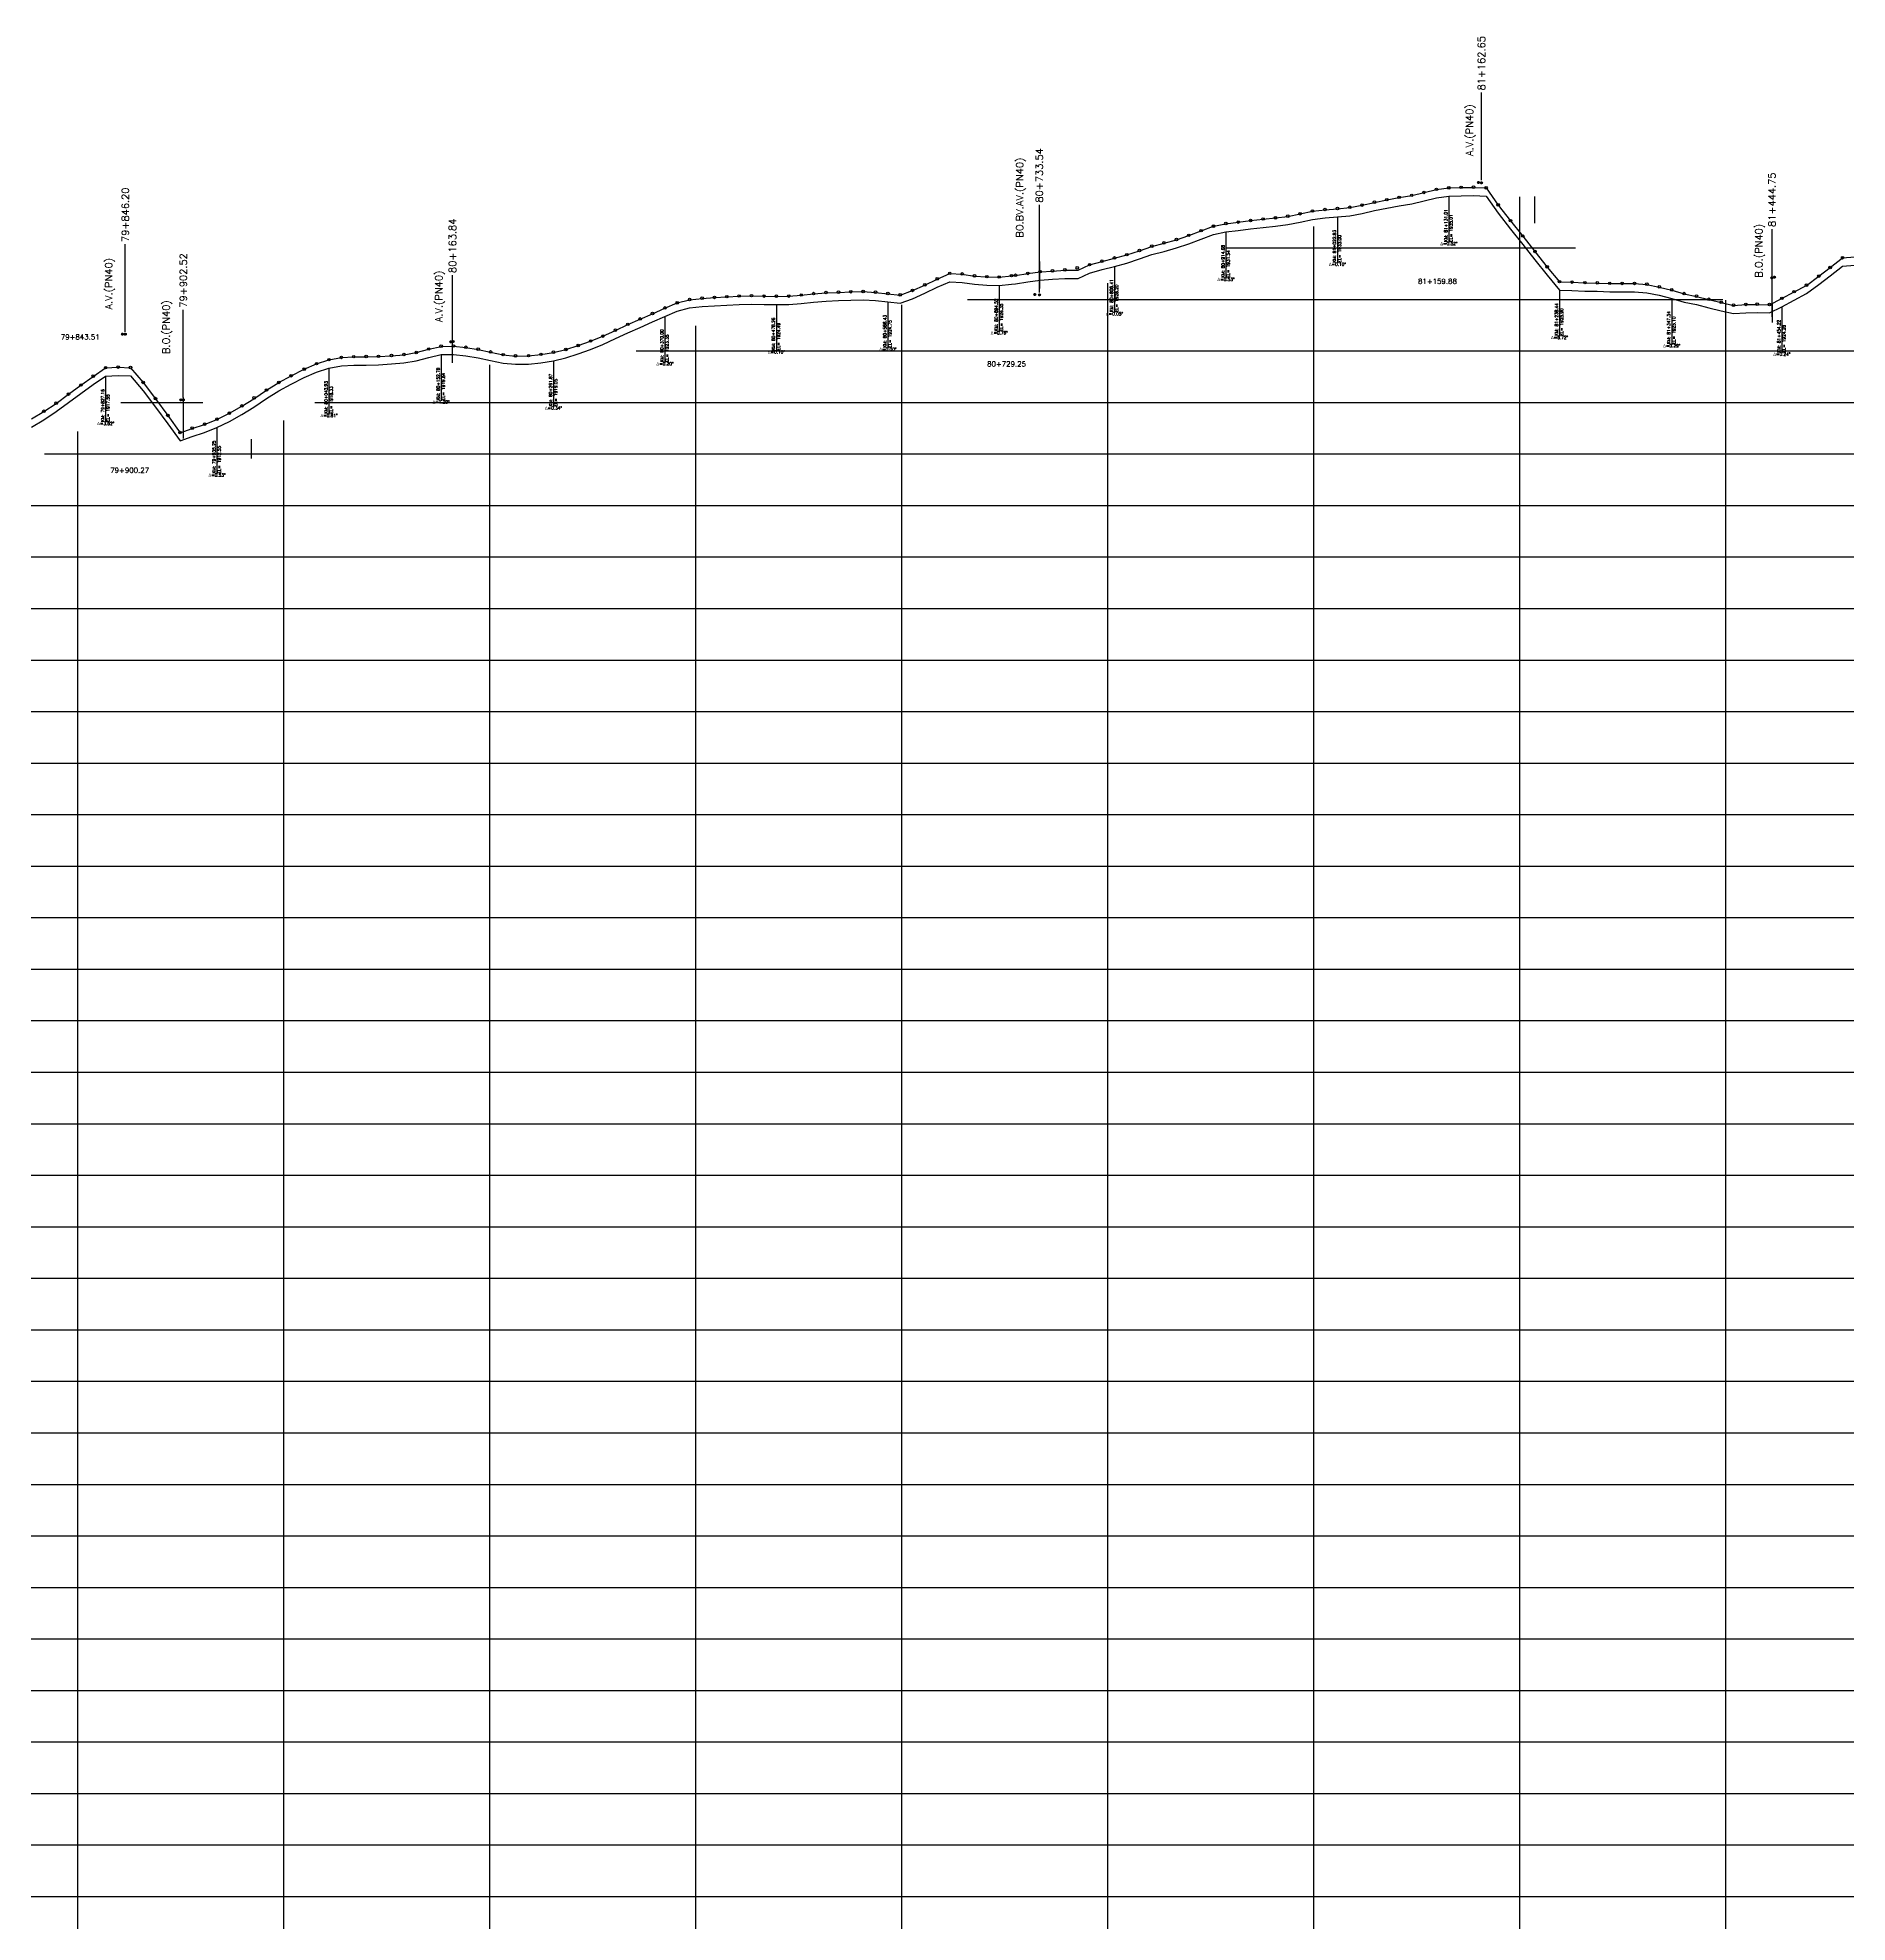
# Model space of a CAD drawing. Header units: metres. Extents: x 575895 to 634487, y 3214622 to 3222739.
# Drawn here: x 581364 to 583121, y 3216411 to 3218240 of the extents above; entities that cross this region are included whole.
import ezdxf

# ---------------------------------------------------------------- set-up
doc = ezdxf.new("R2010")
doc.units = ezdxf.units.M
for name, color, linetype in [('1405-05-17--km 74+000-133+000', 150, 'Continuous'), ('C-ROAD-PROF-GRID-MAJR', 8, 'Continuous'), ('C-ROAD-PROF-LABL', 92, 'Continuous'), ('C-ROAD-PROF-STAN-GEOM', 11, 'Continuous'), ('TXT', 2, 'Continuous'), ('V-CTRL-BMRK', 150, 'Continuous'), ('V-NODE', 1, 'Continuous')]:
    doc.layers.add(name, color=color, linetype=linetype)
doc.styles.add('RD', font='ROMAND.SHX', dxfattribs={"height": 3.5})
doc.styles.get("Standard").update_dxf_attribs({"font": 'romanc.shx', "height": 2})

msp = doc.modelspace()

# ---------------------------------------------------------------- linework, layer by layer
at = {"layer": '1405-05-17--km 74+000-133+000', "color": 150, "linetype": 'Continuous', "lineweight": -3, "ltscale": 2, "flags": 128}
for points in [[(581358, 3217869.6), (581370, 3217876.9), (581382, 3217884.8), (581394, 3217893.6), (581406, 3217902.4), (581418, 3217911), (581430, 3217919.2), (581442.1, 3217919.8), (581454.1, 3217919.4), (581466.5, 3217904.9), (581478.4, 3217889.2), (581490.4, 3217872.9), (581502.2, 3217856.3), (581514.1, 3217860.5), (581526.1, 3217864.4), (581538.1, 3217869.2), (581550.1, 3217875.1), (581562.1, 3217882.1), (581573.9, 3217889.2), (581586.1, 3217897.5), (581598.1, 3217904.9), (581610.1, 3217911.4), (581622.8, 3217917.8), (581634.8, 3217923.1), (581646.8, 3217927), (581658.8, 3217929.2), (581670.8, 3217929.9), (581682.8, 3217930), (581694.9, 3217930.2), (581707.5, 3217931), (581719.6, 3217932), (581731.6, 3217934), (581743.6, 3217937.3), (581755.6, 3217940.1), (581767.7, 3217940.2), (581779.7, 3217939), (581791.7, 3217937.1), (581803.7, 3217934.5), (581815.8, 3217931.8), (581827.8, 3217930.7), (581840.6, 3217930.9), (581852.6, 3217932.2), (581864.7, 3217934.2), (581876.8, 3217936.9), (581888.8, 3217940.8), (581900.8, 3217945.1), (581912.8, 3217949.9), (581924.8, 3217955.6), (581936.8, 3217961.3), (581948.8, 3217966.5), (581960.9, 3217971.8), (581972.9, 3217977.2), (581984.9, 3217982.2), (581996.9, 3217985.4), (582009, 3217986.7), (582021, 3217987.4), (582033, 3217988.1), (582045, 3217988.8), (582057, 3217989.1), (582069.1, 3217988.7), (582081.1, 3217988.6), (582093.1, 3217988.7), (582105.3, 3217989.7), (582117.3, 3217991.1), (582129.3, 3217992.1), (582141.3, 3217992.5), (582153.3, 3217992.9), (582165.3, 3217993.2), (582177.3, 3217992.5), (582189.3, 3217991.2), (582201.3, 3217989.9), (582213.3, 3217994.2), (582225.3, 3217999.6), (582237.3, 3218005.4), (582249.4, 3218010.8), (582261.4, 3218010.2), (582273.4, 3218008.3), (582285.4, 3218007.5), (582297.4, 3218007.2), (582309.4, 3218008.5), (582313.2, 3218008.9), (582325.1, 3218010.7), (582337.1, 3218012.4), (582349.2, 3218013.2), (582361.2, 3218014.1), (582373.9, 3218014.1), (582385.2, 3218019.2), (582397.2, 3218022.6), (582409.3, 3218025.7), (582421.3, 3218028.9), (582433.5, 3218032.9), (582445.5, 3218037.1), (582457.4, 3218040.3), (582469.4, 3218043.6), (582481.4, 3218047.6), (582493.5, 3218052.2), (582505.5, 3218056.6), (582517.5, 3218059.1), (582529.5, 3218060.5), (582541.5, 3218062.1), (582553.6, 3218063.5), (582565.6, 3218064.7), (582577.6, 3218066.2), (582589.6, 3218068.6), (582601.6, 3218071.3), (582613.7, 3218072.7), (582625.7, 3218073.7), (582637.7, 3218074.9), (582649.7, 3218077), (582661.7, 3218079.8), (582673.7, 3218082.3), (582685.7, 3218084.5), (582697.8, 3218086.5), (582709.8, 3218089.3), (582721.8, 3218092.3), (582733.9, 3218093.8), (582745.9, 3218094.2), (582757.9, 3218094.4), (582770, 3218093.8), (582781.8, 3218077.2), (582793.7, 3218061.9), (582805.6, 3218047), (582817.5, 3218032), (582829.4, 3218017.1), (582841.3, 3218002.7), (582853.4, 3218002.3), (582866, 3218001.7), (582878, 3218001.5), (582890, 3218001.1), (582902.1, 3218001), (582914.1, 3218001), (582926.1, 3218000.2), (582938.2, 3217997.7), (582950.2, 3217994.7), (582962.2, 3217991.1), (582974.2, 3217988.6), (582986.3, 3217985.6), (582998.3, 3217982.6), (583010.3, 3217979.9), (583022.2, 3217980.6), (583033.2, 3217980.8), (583045.1, 3217980.5), (583057.1, 3217986.5), (583069, 3217993), (583081.1, 3217999.3), (583093.1, 3218008.1), (583104.1, 3218016.5), (583116.1, 3218025.9), (583128.1, 3218026.9)], [(581358, 3217861.6), (581370, 3217868.9), (581382, 3217876.8), (581394, 3217885.6), (581406, 3217894.4), (581418, 3217903), (581430, 3217911.2), (581442.1, 3217911.8), (581454.1, 3217911.4), (581466.5, 3217896.9), (581478.4, 3217881.2), (581490.4, 3217864.9), (581502.2, 3217848.3), (581514.1, 3217852.5), (581526.1, 3217856.4), (581538.1, 3217861.2), (581550.1, 3217867.1), (581562.1, 3217874.1), (581573.9, 3217881.2), (581586.1, 3217889.5), (581598.1, 3217896.9), (581610.1, 3217903.4), (581622.8, 3217909.8), (581634.8, 3217915.1), (581646.8, 3217919), (581658.8, 3217921.2), (581670.8, 3217921.9), (581682.8, 3217922), (581694.9, 3217922.2), (581707.5, 3217923), (581719.6, 3217924), (581731.6, 3217926), (581743.6, 3217929.3), (581755.6, 3217932.1), (581767.7, 3217932.2), (581779.7, 3217931), (581791.7, 3217929.1), (581803.7, 3217926.5), (581815.8, 3217923.8), (581827.8, 3217922.7), (581840.6, 3217922.9), (581852.6, 3217924.2), (581864.7, 3217926.2), (581876.8, 3217928.9), (581888.8, 3217932.8), (581900.8, 3217937.1), (581912.8, 3217941.9), (581924.8, 3217947.6), (581936.8, 3217953.3), (581948.8, 3217958.5), (581960.9, 3217963.8), (581972.9, 3217969.2), (581984.9, 3217974.2), (581996.9, 3217977.4), (582009, 3217978.7), (582021, 3217979.4), (582033, 3217980.1), (582045, 3217980.8), (582057, 3217981.1), (582069.1, 3217980.7), (582081.1, 3217980.6), (582093.1, 3217980.7), (582105.3, 3217981.7), (582117.3, 3217983.1), (582129.3, 3217984.1), (582141.3, 3217984.5), (582153.3, 3217984.9), (582165.3, 3217985.2), (582177.3, 3217984.5), (582189.3, 3217983.2), (582201.3, 3217981.9), (582213.3, 3217986.2), (582225.3, 3217991.6), (582237.3, 3217997.4), (582249.4, 3218002.8), (582261.4, 3218002.2), (582273.4, 3218000.3), (582285.4, 3217999.5), (582297.4, 3217999.2), (582309.4, 3218000.5), (582313.2, 3218000.9), (582325.1, 3218002.7), (582337.1, 3218004.4), (582349.2, 3218005.2), (582361.2, 3218006.1), (582373.9, 3218006.1), (582385.2, 3218011.2), (582397.2, 3218014.6), (582409.3, 3218017.7), (582421.3, 3218020.9), (582433.5, 3218024.9), (582445.5, 3218029.1), (582457.4, 3218032.3), (582469.4, 3218035.6), (582481.4, 3218039.6), (582493.5, 3218044.2), (582505.5, 3218048.6), (582517.5, 3218051.1), (582529.5, 3218052.5), (582541.5, 3218054.1), (582553.6, 3218055.5), (582565.6, 3218056.7), (582577.6, 3218058.2), (582589.6, 3218060.6), (582601.6, 3218063.3), (582613.7, 3218064.7), (582625.7, 3218065.7), (582637.7, 3218066.9), (582649.7, 3218069), (582661.7, 3218071.8), (582673.7, 3218074.3), (582685.7, 3218076.5), (582697.8, 3218078.5), (582709.8, 3218081.3), (582721.8, 3218084.3), (582733.9, 3218085.8), (582745.9, 3218086.2), (582757.9, 3218086.4), (582770, 3218085.8), (582781.8, 3218069.2), (582793.7, 3218053.9), (582805.6, 3218039), (582817.5, 3218024), (582829.4, 3218009.1), (582841.3, 3217994.7), (582853.4, 3217994.3), (582866, 3217993.7), (582878, 3217993.5), (582890, 3217993.1), (582902.1, 3217993), (582914.1, 3217993), (582926.1, 3217992.2), (582938.2, 3217989.7), (582950.2, 3217986.7), (582962.2, 3217983.1), (582974.2, 3217980.6), (582986.3, 3217977.6), (582998.3, 3217974.6), (583010.3, 3217971.9), (583022.2, 3217972.6), (583033.2, 3217972.8), (583045.1, 3217972.5), (583057.1, 3217978.5), (583069, 3217985), (583081.1, 3217991.3), (583093.1, 3218000.1), (583104.1, 3218008.5), (583116.1, 3218017.9), (583128.1, 3218018.9)]]:
    msp.add_lwpolyline(points, dxfattribs=at)
at = {"layer": 'C-ROAD-PROF-GRID-MAJR', "color": 8, "linetype": 'Continuous', "lineweight": -3, "ltscale": 0.6}
for p, q in [((582802.9, 3215235.7), (582802.9, 3218085.3)), ((582602.9, 3215235.7), (582602.9, 3218056.5)), ((582518.5, 3218035.7), (582856.8, 3218035.7)), ((582402.9, 3215235.7), (582402.9, 3218001.4)), ((582202.9, 3215235.7), (582202.9, 3217980.5)), ((582266.7, 3217985.7), (583000, 3217985.7)), ((583002.9, 3215235.7), (583002.9, 3217985)), ((582002.9, 3215235.7), (582002.9, 3217960.1)), ((581945.1, 3217935.7), (634202.9, 3217935.7)), ((581802.9, 3215235.7), (581802.9, 3217922.1)), ((581444.9, 3217885.7), (581524.5, 3217885.7)), ((581633, 3217885.7), (634202.9, 3217885.7)), ((581602.9, 3215235.7), (581602.9, 3217868.2)), ((581402.9, 3215235.7), (581402.9, 3217857.4)), ((581370.7, 3217835.7), (634202.9, 3217835.7)), ((580454.3, 3217785.7), (634202.9, 3217785.7)), ((579879.4, 3217735.7), (634202.9, 3217735.7)), ((579207.9, 3217685.7), (634202.9, 3217685.7)), ((578887.7, 3217635.7), (634202.9, 3217635.7)), ((578337, 3217585.7), (634202.9, 3217585.7)), ((577365.6, 3217535.7), (634202.9, 3217535.7)), ((577266.7, 3217485.7), (634202.9, 3217485.7)), ((576892.4, 3217435.7), (634202.9, 3217435.7)), ((576738.6, 3217385.7), (634202.9, 3217385.7)), ((576102.9, 3217335.7), (634202.9, 3217335.7)), ((576102.9, 3217285.7), (634202.9, 3217285.7)), ((576102.9, 3217235.7), (634202.9, 3217235.7)), ((576102.9, 3217185.7), (634202.9, 3217185.7)), ((576102.9, 3217135.7), (634202.9, 3217135.7)), ((576102.9, 3217085.7), (634202.9, 3217085.7)), ((576102.9, 3217035.7), (634202.9, 3217035.7)), ((576102.9, 3216985.7), (634202.9, 3216985.7)), ((576102.9, 3216935.7), (634202.9, 3216935.7)), ((576102.9, 3216885.7), (634202.9, 3216885.7)), ((576102.9, 3216835.7), (634202.9, 3216835.7)), ((576102.9, 3216785.7), (634202.9, 3216785.7)), ((576102.9, 3216735.7), (634202.9, 3216735.7)), ((576102.9, 3216685.7), (634202.9, 3216685.7)), ((576102.9, 3216635.7), (634202.9, 3216635.7)), ((576102.9, 3216585.7), (634202.9, 3216585.7)), ((576102.9, 3216535.7), (634202.9, 3216535.7)), ((576102.9, 3216485.7), (634202.9, 3216485.7)), ((576102.9, 3216435.7), (634202.9, 3216435.7))]:
    msp.add_line(p, q, dxfattribs=at)
at = {"layer": 'C-ROAD-PROF-LABL', "color": 92, "linetype": 'Continuous', "lineweight": -3}
for p, q in [((582765.5, 3218101.3), (582765.5, 3218186.3)), ((582765.5, 3218101.3), (582765.5, 3218186.3)), ((582336.4, 3217992.5), (582336.4, 3218077.5)), ((582336.4, 3217992.5), (582336.4, 3218077.5)), ((583047.6, 3217968.9), (583047.6, 3218053.9)), ((581449.1, 3217954.3), (581449.1, 3218039.3)), ((581766.7, 3217924.2), (581766.7, 3218009.2)), ((581505.4, 3217890.6), (581505.4, 3217975.6)), ((581505.4, 3217890.6), (581505.4, 3217975.6))]:
    msp.add_line(p, q, dxfattribs=at)
at = {"layer": 'C-ROAD-PROF-STAN-GEOM', "color": 11, "linetype": 'Continuous', "lineweight": -3}
for p, q in [((582733.9, 3218085.8), (582733.9, 3218040.8)), ((582625.7, 3218065.7), (582625.7, 3218020.7)), ((582517.5, 3218051.1), (582517.5, 3218006.1)), ((582409.3, 3218017.7), (582409.3, 3217972.7)), ((582297.4, 3217999.2), (582297.4, 3217954.2)), ((582841.3, 3217994.7), (582841.3, 3217949.7)), ((582950.2, 3217986.7), (582950.2, 3217941.7)), ((581972.9, 3217969.2), (581972.9, 3217924.2)), ((582081.1, 3217980.6), (582081.1, 3217935.6)), ((582189.3, 3217983.2), (582189.3, 3217938.2)), ((583057.1, 3217978.5), (583057.1, 3217933.5)), ((581755.6, 3217932.1), (581755.6, 3217887.1)), ((581646.8, 3217919), (581646.8, 3217874)), ((581864.7, 3217926.2), (581864.7, 3217881.2)), ((581430, 3217911.2), (581430, 3217866.2)), ((581538.1, 3217861.2), (581538.1, 3217816.2))]:
    msp.add_line(p, q, dxfattribs=at)
at = {"layer": 'TXT', "color": 2, "linetype": 'Continuous', "lineweight": -3}
for p, q in [((582816.9, 3218085.5), (582816.9, 3218059.6)), ((583047.6, 3217981.9), (583047.6, 3217963.4)), ((581505.4, 3217890.5), (581505.4, 3217850.6)), ((581571.3, 3217850), (581571.3, 3217831.4))]:
    msp.add_line(p, q, dxfattribs=at)
msp.add_lwpolyline([(582336.4, 3218022.5), (582336.4, 3217996.2)], dxfattribs=at)
at = {"layer": 'V-CTRL-BMRK'}
for p, q in [((582761.5, 3218099.2), (582764, 3218099.2)), ((582762.7, 3218097.9), (582762.7, 3218100.4)), ((582764.3, 3218098.8), (582766.8, 3218098.8)), ((582765.5, 3218097.5), (582765.5, 3218100)), ((583046.2, 3218006.7), (583048.7, 3218006.7)), ((583047.5, 3218005.4), (583047.5, 3218007.9)), ((583048.7, 3218007.2), (583051.2, 3218007.2)), ((583049.9, 3218005.9), (583049.9, 3218008.4)), ((582330.9, 3217990.4), (582333.4, 3217990.4)), ((582332.1, 3217989.1), (582332.1, 3217991.6)), ((582335.1, 3217990), (582337.6, 3217990)), ((582336.4, 3217988.7), (582336.4, 3217991.2)), ((581445.1, 3217951.8), (581447.6, 3217951.8)), ((581445.1, 3217951.8), (581447.6, 3217951.8)), ((581446.3, 3217950.6), (581446.3, 3217953.1)), ((581446.4, 3217950.6), (581446.4, 3217953.1)), ((581447.8, 3217951.9), (581450.3, 3217951.9)), ((581447.8, 3217951.8), (581450.3, 3217951.8)), ((581449, 3217950.6), (581449, 3217953.1)), ((581449.1, 3217950.6), (581449.1, 3217953.1)), ((581763.7, 3217944.5), (581766.2, 3217944.5)), ((581765, 3217943.2), (581765, 3217945.7)), ((581766, 3217944.7), (581768.5, 3217944.7)), ((581767.3, 3217943.4), (581767.3, 3217945.9)), ((581501.9, 3217888.1), (581504.4, 3217888.1)), ((581503.1, 3217886.8), (581503.1, 3217889.3)), ((581504.1, 3217888.1), (581506.6, 3217888.1)), ((581505.4, 3217886.8), (581505.4, 3217889.3))]:
    msp.add_line(p, q, dxfattribs=at)
at = {"layer": 'V-CTRL-BMRK', "const_width": 0.962}
for points in [[(582762.3, 3218099.2, 0.414214), (582762.7, 3218098.7, 1)], [(582763.2, 3218099.2, 0.414214), (582762.7, 3218099.6, 1)], [(582765, 3218098.8, 0.414214), (582765.5, 3218098.3, 1)], [(582766, 3218098.8, 0.414214), (582765.5, 3218099.2, 1)], [(583047, 3218006.7, 0.414214), (583047.5, 3218006.2, 1)], [(583048, 3218006.7, 0.414214), (583047.5, 3218007.1, 1)], [(583049.4, 3218007.2, 0.414214), (583049.9, 3218006.7, 1)], [(583050.4, 3218007.2, 0.414214), (583049.9, 3218007.6, 1)], [(582331.6, 3217990.4, 0.414214), (582332.1, 3217989.9, 1)], [(582332.6, 3217990.4, 0.414214), (582332.1, 3217990.8, 1)], [(582335.9, 3217990, 0.414214), (582336.4, 3217989.5, 1)], [(582336.9, 3217990, 0.414214), (582336.4, 3217990.4, 1)], [(581445.9, 3217951.8, 0.414214), (581446.3, 3217951.3, 1)], [(581445.9, 3217951.8, 0.414214), (581446.4, 3217951.3, 1)], [(581446.8, 3217951.8, 0.414214), (581446.3, 3217952.3, 1)], [(581446.8, 3217951.8, 0.414214), (581446.4, 3217952.3, 1)], [(581448.5, 3217951.9, 0.414214), (581449, 3217951.4, 1)], [(581448.6, 3217951.8, 0.414214), (581449.1, 3217951.3, 1)], [(581449.5, 3217951.9, 0.414214), (581449, 3217952.4, 1)], [(581449.5, 3217951.8, 0.414214), (581449.1, 3217952.3, 1)], [(581764.5, 3217944.5, 0.414214), (581765, 3217944, 1)], [(581765.5, 3217944.5, 0.414214), (581765, 3217944.9, 1)], [(581766.8, 3217944.7, 0.414214), (581767.3, 3217944.2, 1)], [(581767.7, 3217944.7, 0.414214), (581767.3, 3217945.1, 1)], [(581502.7, 3217888.1, 0.414214), (581503.1, 3217887.6, 1)], [(581503.6, 3217888.1, 0.414214), (581503.1, 3217888.5, 1)], [(581504.9, 3217888.1, 0.414214), (581505.4, 3217887.6, 1)], [(581505.9, 3217888.1, 0.414214), (581505.4, 3217888.5, 1)]]:
    msp.add_lwpolyline(points, format="xyb", dxfattribs=at)
at = {"layer": 'V-CTRL-BMRK'}
for centre in [(582762.7, 3218099.2), (582765.5, 3218098.8), (583047.5, 3218006.7), (583049.9, 3218007.2), (582332.1, 3217990.4), (582336.4, 3217990), (581446.3, 3217951.8), (581446.4, 3217951.8), (581449, 3217951.9), (581449.1, 3217951.8), (581765, 3217944.5), (581767.3, 3217944.7), (581503.1, 3217888.1), (581505.4, 3217888.1)]:
    msp.add_circle(centre, 0.962, dxfattribs=at)
at = {"layer": 'V-NODE', "lineweight": -2}
for p, q in [((582661.7, 3218080), (582661.7, 3218080)), ((582673.7, 3218082.5), (582673.7, 3218082.5)), ((582685.7, 3218084.7), (582685.7, 3218084.7)), ((582697.8, 3218086.7), (582697.8, 3218086.7)), ((582709.8, 3218089.5), (582709.8, 3218089.5)), ((582721.8, 3218092.5), (582721.8, 3218092.5)), ((582733.9, 3218094), (582733.9, 3218094)), ((582745.9, 3218094.4), (582745.9, 3218094.4)), ((582757.9, 3218094.6), (582757.9, 3218094.6)), ((582770, 3218094), (582770, 3218094)), ((582529.5, 3218060.7), (582529.5, 3218060.7)), ((582541.5, 3218062.3), (582541.5, 3218062.3)), ((582553.6, 3218063.7), (582553.6, 3218063.7)), ((582565.6, 3218064.9), (582565.6, 3218064.9)), ((582577.6, 3218066.4), (582577.6, 3218066.4)), ((582589.6, 3218068.8), (582589.6, 3218068.8)), ((582601.6, 3218071.5), (582601.6, 3218071.5)), ((582613.7, 3218072.9), (582613.7, 3218072.9)), ((582625.7, 3218073.9), (582625.7, 3218073.9)), ((582637.7, 3218075.1), (582637.7, 3218075.1)), ((582649.7, 3218077.2), (582649.7, 3218077.2)), ((582781.8, 3218077.4), (582781.8, 3218077.4)), ((582793.7, 3218062.1), (582793.7, 3218062.1)), ((582469.4, 3218043.8), (582469.4, 3218043.8)), ((582481.4, 3218047.8), (582481.4, 3218047.8)), ((582493.5, 3218052.4), (582493.5, 3218052.4)), ((582505.5, 3218056.8), (582505.5, 3218056.8)), ((582517.5, 3218059.3), (582517.5, 3218059.3)), ((582805.6, 3218047.2), (582805.6, 3218047.2)), ((582409.3, 3218025.9), (582409.3, 3218025.9)), ((582421.3, 3218029.1), (582421.3, 3218029.1)), ((582433.5, 3218033.1), (582433.5, 3218033.1)), ((582445.5, 3218037.3), (582445.5, 3218037.3)), ((582457.4, 3218040.5), (582457.4, 3218040.5)), ((582817.5, 3218032.2), (582817.5, 3218032.2)), ((583116.1, 3218026.1), (583116.1, 3218026.1)), ((582237.3, 3218005.6), (582237.3, 3218005.6)), ((582249.4, 3218011), (582249.4, 3218011)), ((582261.4, 3218010.4), (582261.4, 3218010.4)), ((582273.4, 3218008.5), (582273.4, 3218008.5)), ((582285.4, 3218007.7), (582285.4, 3218007.7)), ((582297.4, 3218007.4), (582297.4, 3218007.4)), ((582309.4, 3218008.7), (582309.4, 3218008.7)), ((582313.2, 3218009.1), (582313.2, 3218009.1)), ((582325.1, 3218010.9), (582325.1, 3218010.9)), ((582337.1, 3218012.6), (582337.1, 3218012.6)), ((582349.2, 3218013.4), (582349.2, 3218013.4)), ((582361.2, 3218014.3), (582361.2, 3218014.3)), ((582373.2, 3218016.3), (582373.2, 3218016.3)), ((582385.2, 3218019.4), (582385.2, 3218019.4)), ((582397.2, 3218022.8), (582397.2, 3218022.8)), ((582829.4, 3218017.3), (582829.4, 3218017.3)), ((583093.1, 3218008.3), (583093.1, 3218008.3)), ((583104.1, 3218016.7), (583104.1, 3218016.7)), ((582009, 3217986.9), (582009, 3217986.9)), ((582021, 3217987.6), (582021, 3217987.6)), ((582033, 3217988.3), (582033, 3217988.3)), ((582045, 3217989), (582045, 3217989)), ((582057, 3217989.3), (582057, 3217989.3)), ((582069.1, 3217988.9), (582069.1, 3217988.9)), ((582081.1, 3217988.8), (582081.1, 3217988.8)), ((582093.1, 3217988.9), (582093.1, 3217988.9)), ((582105.3, 3217989.9), (582105.3, 3217989.9)), ((582117.3, 3217991.3), (582117.3, 3217991.3)), ((582129.3, 3217992.3), (582129.3, 3217992.3)), ((582141.3, 3217992.7), (582141.3, 3217992.7)), ((582153.3, 3217993.1), (582153.3, 3217993.1)), ((582165.3, 3217993.4), (582165.3, 3217993.4)), ((582177.3, 3217992.7), (582177.3, 3217992.7)), ((582189.3, 3217991.4), (582189.3, 3217991.4)), ((582201.3, 3217990.1), (582201.3, 3217990.1)), ((582213.3, 3217994.4), (582213.3, 3217994.4)), ((582225.3, 3217999.8), (582225.3, 3217999.8)), ((582841.3, 3218002.9), (582841.3, 3218002.9)), ((582853.4, 3218002.5), (582853.4, 3218002.5)), ((582866, 3218001.9), (582866, 3218001.9)), ((582878, 3218001.7), (582878, 3218001.7)), ((582890, 3218001.3), (582890, 3218001.3)), ((582902.1, 3218001.2), (582902.1, 3218001.2)), ((582914.1, 3218001.2), (582914.1, 3218001.2)), ((582926.1, 3218000.4), (582926.1, 3218000.4)), ((582938.2, 3217997.9), (582938.2, 3217997.9)), ((582950.2, 3217994.9), (582950.2, 3217994.9)), ((582962.2, 3217991.3), (582962.2, 3217991.3)), ((582974.2, 3217988.8), (582974.2, 3217988.8)), ((583057.1, 3217986.7), (583057.1, 3217986.7)), ((583069, 3217993.2), (583069, 3217993.2)), ((583081.1, 3217999.5), (583081.1, 3217999.5)), ((581960.9, 3217972), (581960.9, 3217972)), ((581972.9, 3217977.4), (581972.9, 3217977.4)), ((581984.9, 3217982.4), (581984.9, 3217982.4)), ((581996.9, 3217985.6), (581996.9, 3217985.6)), ((582986.3, 3217985.8), (582986.3, 3217985.8)), ((582998.3, 3217982.8), (582998.3, 3217982.8)), ((583010.3, 3217980.1), (583010.3, 3217980.1)), ((583022.2, 3217980.8), (583022.2, 3217980.8)), ((583033.2, 3217981), (583033.2, 3217981)), ((583045.1, 3217980.7), (583045.1, 3217980.7)), ((581912.8, 3217950.1), (581912.8, 3217950.1)), ((581924.8, 3217955.8), (581924.8, 3217955.8)), ((581936.8, 3217961.5), (581936.8, 3217961.5)), ((581948.8, 3217966.7), (581948.8, 3217966.7)), ((581719.6, 3217932.2), (581719.6, 3217932.2)), ((581731.6, 3217934.2), (581731.6, 3217934.2)), ((581743.6, 3217937.5), (581743.6, 3217937.5)), ((581755.6, 3217940.3), (581755.6, 3217940.3)), ((581767.7, 3217940.4), (581767.7, 3217940.4)), ((581779.7, 3217939.2), (581779.7, 3217939.2)), ((581791.7, 3217937.3), (581791.7, 3217937.3)), ((581803.7, 3217934.7), (581803.7, 3217934.7)), ((581815.8, 3217932), (581815.8, 3217932)), ((581852.6, 3217932.4), (581852.6, 3217932.4)), ((581864.7, 3217934.4), (581864.7, 3217934.4)), ((581876.8, 3217937.1), (581876.8, 3217937.1)), ((581888.8, 3217941), (581888.8, 3217941)), ((581900.8, 3217945.3), (581900.8, 3217945.3)), ((581430, 3217919.4), (581430, 3217919.4)), ((581442.1, 3217920), (581442.1, 3217920)), ((581454.1, 3217919.6), (581454.1, 3217919.6)), ((581622.8, 3217918), (581622.8, 3217918)), ((581634.8, 3217923.3), (581634.8, 3217923.3)), ((581646.8, 3217927.2), (581646.8, 3217927.2)), ((581658.8, 3217929.4), (581658.8, 3217929.4)), ((581670.8, 3217930.1), (581670.8, 3217930.1)), ((581682.8, 3217930.2), (581682.8, 3217930.2)), ((581694.9, 3217930.4), (581694.9, 3217930.4)), ((581707.5, 3217931.2), (581707.5, 3217931.2)), ((581827.8, 3217930.9), (581827.8, 3217930.9)), ((581840.6, 3217931.1), (581840.6, 3217931.1)), ((581406, 3217902.6), (581406, 3217902.6)), ((581418, 3217911.2), (581418, 3217911.2)), ((581466.5, 3217905.1), (581466.5, 3217905.1)), ((581586.1, 3217897.7), (581586.1, 3217897.7)), ((581598.1, 3217905.1), (581598.1, 3217905.1)), ((581610.1, 3217911.6), (581610.1, 3217911.6)), ((581370, 3217877.1), (581370, 3217877.1)), ((581382, 3217885), (581382, 3217885)), ((581394, 3217893.8), (581394, 3217893.8)), ((581478.4, 3217889.4), (581478.4, 3217889.4)), ((581562.1, 3217882.3), (581562.1, 3217882.3)), ((581574.1, 3217890.1), (581574.1, 3217890.1)), ((581490.4, 3217873.1), (581490.4, 3217873.1)), ((581514.1, 3217860.7), (581514.1, 3217860.7)), ((581526.1, 3217864.6), (581526.1, 3217864.6)), ((581538.1, 3217869.4), (581538.1, 3217869.4)), ((581550.1, 3217875.3), (581550.1, 3217875.3)), ((581502.2, 3217856.5), (581502.2, 3217856.5))]:
    msp.add_line(p, q, dxfattribs=at)
for centre in [(582649.7, 3218077.2), (582661.7, 3218080), (582673.7, 3218082.5), (582685.7, 3218084.7), (582697.8, 3218086.7), (582709.8, 3218089.5), (582721.8, 3218092.5), (582733.9, 3218094), (582745.9, 3218094.4), (582757.9, 3218094.6), (582770, 3218094), (582781.8, 3218077.4), (582517.5, 3218059.3), (582529.5, 3218060.7), (582541.5, 3218062.3), (582553.6, 3218063.7), (582565.6, 3218064.9), (582577.6, 3218066.4), (582589.6, 3218068.8), (582601.6, 3218071.5), (582613.7, 3218072.9), (582625.7, 3218073.9), (582637.7, 3218075.1), (582793.7, 3218062.1), (582457.4, 3218040.5), (582469.4, 3218043.8), (582481.4, 3218047.8), (582493.5, 3218052.4), (582505.5, 3218056.8), (582805.6, 3218047.2), (582397.2, 3218022.8), (582409.3, 3218025.9), (582421.3, 3218029.1), (582433.5, 3218033.1), (582445.5, 3218037.3), (582817.5, 3218032.2), (583116.1, 3218026.1), (582237.3, 3218005.6), (582249.4, 3218011), (582261.4, 3218010.4), (582273.4, 3218008.5), (582285.4, 3218007.7), (582297.4, 3218007.4), (582309.4, 3218008.7), (582313.2, 3218009.1), (582325.1, 3218010.9), (582337.1, 3218012.6), (582349.2, 3218013.4), (582361.2, 3218014.3), (582373.2, 3218016.3), (582385.2, 3218019.4), (582829.4, 3218017.3), (583093.1, 3218008.3), (583104.1, 3218016.7), (581996.9, 3217985.6), (582009, 3217986.9), (582021, 3217987.6), (582033, 3217988.3), (582045, 3217989), (582057, 3217989.3), (582069.1, 3217988.9), (582081.1, 3217988.8), (582093.1, 3217988.9), (582105.3, 3217989.9), (582117.3, 3217991.3), (582129.3, 3217992.3), (582141.3, 3217992.7), (582153.3, 3217993.1), (582165.3, 3217993.4), (582177.3, 3217992.7), (582189.3, 3217991.4), (582201.3, 3217990.1), (582213.3, 3217994.4), (582225.3, 3217999.8), (582841.3, 3218002.9), (582853.4, 3218002.5), (582866, 3218001.9), (582878, 3218001.7), (582890, 3218001.3), (582902.1, 3218001.2), (582914.1, 3218001.2), (582926.1, 3218000.4), (582938.2, 3217997.9), (582950.2, 3217994.9), (582962.2, 3217991.3), (582974.2, 3217988.8), (582986.3, 3217985.8), (583057.1, 3217986.7), (583069, 3217993.2), (583081.1, 3217999.5), (581960.9, 3217972), (581972.9, 3217977.4), (581984.9, 3217982.4), (582998.3, 3217982.8), (583010.3, 3217980.1), (583022.2, 3217980.8), (583033.2, 3217981), (583045.1, 3217980.7), (581912.8, 3217950.1), (581924.8, 3217955.8), (581936.8, 3217961.5), (581948.8, 3217966.7), (581694.9, 3217930.4), (581707.5, 3217931.2), (581719.6, 3217932.2), (581731.6, 3217934.2), (581743.6, 3217937.5), (581755.6, 3217940.3), (581767.7, 3217940.4), (581779.7, 3217939.2), (581791.7, 3217937.3), (581803.7, 3217934.7), (581815.8, 3217932), (581827.8, 3217930.9), (581840.6, 3217931.1), (581852.6, 3217932.4), (581864.7, 3217934.4), (581876.8, 3217937.1), (581888.8, 3217941), (581900.8, 3217945.3), (581430, 3217919.4), (581442.1, 3217920), (581454.1, 3217919.6), (581622.8, 3217918), (581634.8, 3217923.3), (581646.8, 3217927.2), (581658.8, 3217929.4), (581670.8, 3217930.1), (581682.8, 3217930.2), (581394, 3217893.8), (581406, 3217902.6), (581418, 3217911.2), (581466.5, 3217905.1), (581586.1, 3217897.7), (581598.1, 3217905.1), (581610.1, 3217911.6), (581370, 3217877.1), (581382, 3217885), (581478.4, 3217889.4), (581562.1, 3217882.3), (581574.1, 3217890.1), (581490.4, 3217873.1), (581514.1, 3217860.7), (581526.1, 3217864.6), (581538.1, 3217869.4), (581550.1, 3217875.3), (581502.2, 3217856.5)]:
    msp.add_circle(centre, 1.25, dxfattribs=at)

# ---------------------------------------------------------------- texts
at = {"layer": 'C-ROAD-PROF-LABL', "color": 2, "linetype": 'Continuous', "lineweight": -3, "char_height": 7, "attachment_point": 4, "rotation": 90}
for s, insert in [('{\\C7;81+162.65}', (582765.5, 3218188.4)), ('{\\C7;81+162.65}', (582765.5, 3218188.4)), ('{\\C7;80+733.54}', (582336.4, 3218079.6)), ('{\\C7;80+733.54}', (582336.4, 3218079.6)), ('{\\C7;81+444.75}', (583047.6, 3218056)), ('{\\C7;79+846.20}', (581449.1, 3218041.4)), ('{\\C7;80+163.84}', (581766.7, 3218011.3)), ('{\\C7;79+902.52}', (581505.4, 3217977.7)), ('{\\C7;79+902.52}', (581505.4, 3217977.7))]:
    msp.add_mtext(s, dxfattribs=dict(at, insert=insert))
at = {"layer": 'C-ROAD-PROF-LABL', "color": 92, "linetype": 'Continuous', "lineweight": -3, "char_height": 5, "attachment_point": 6}
for s, insert in [('{\\C7;81+159.88}', (582741.7, 3218003.2)), ('{\\C7;79+843.51}', (581424.2, 3217949.2)), ('{\\C7;80+729.25}', (582323.4, 3217923)), ('{\\C7;79+900.27}', (581472.2, 3217819.8))]:
    msp.add_mtext(s, dxfattribs=dict(at, insert=insert))
at = {"layer": 'C-ROAD-PROF-STAN-GEOM', "color": 11, "linetype": 'Continuous', "lineweight": -3, "char_height": 3, "attachment_point": 1, "rotation": 90, "style": 'RD'}
for s, insert in [('{\\Fromand.shx|c0;\\C7;KM: 81+131.01}', (582729.5, 3218041.4)), ('{\\Fromand.shx|c0;\\C7;EL= 1935.01}', (582734.5, 3218041.4)), ('{\\Fromand.shx|c0;\\C7;KM: 81+022.83}', (582621.3, 3218021.3)), ('{\\Fromand.shx|c0;\\C7;EL= 1933.00}', (582626.3, 3218021.3)), ('{\\Fromand.shx|c0;\\C7;KM: 80+914.68}', (582513.2, 3218006.7)), ('{\\Fromand.shx|c0;\\C7;EL= 1931.54}', (582518.2, 3218006.7)), ('{\\Fromand.shx|c0;\\C7;KM: 80+806.41}', (582404.9, 3217973.3)), ('{\\Fromand.shx|c0;\\C7;EL= 1928.20}', (582409.9, 3217973.3)), ('{\\Fromand.shx|c0;\\C7;KM: 80+586.43}', (582184.9, 3217938.8)), ('{\\Fromand.shx|c0;\\C7;KM: 80+694.52}', (582293, 3217954.8)), ('{\\Fromand.shx|c0;\\C7;EL= 1926.35}', (582298, 3217954.8)), ('{\\Fromand.shx|c0;\\C7;KM: 81+238.44}', (582836.9, 3217950.3)), ('{\\Fromand.shx|c0;\\C7;EL= 1925.90}', (582841.9, 3217950.3)), ('{\\Fromand.shx|c0;\\C7;KM: 81+347.34}', (582945.8, 3217942.3)), ('{\\Fromand.shx|c0;\\C7;EL= 1925.10}', (582950.8, 3217942.3)), ('{\\Fromand.shx|c0;\\C7;KM: 80+370.00}', (581968.5, 3217924.8)), ('{\\Fromand.shx|c0;\\C7;EL= 1923.35}', (581973.5, 3217924.8)), ('{\\Fromand.shx|c0;\\C7;KM: 80+478.26}', (582076.7, 3217936.2)), ('{\\Fromand.shx|c0;\\C7;EL= 1924.49}', (582081.7, 3217936.2)), ('{\\Fromand.shx|c0;\\C7;EL= 1924.75}', (582189.9, 3217938.8)), ('{\\Fromand.shx|c0;\\C7;KM: 81+454.22}', (583052.7, 3217934.1)), ('{\\Fromand.shx|c0;\\C7;EL= 1924.28}', (583057.7, 3217934.1)), ('{\\Fromand.shx|c0;\\C7;KM: 80+152.78}', (581751.3, 3217887.7)), ('{\\Fromand.shx|c0;\\C7;EL= 1919.64}', (581756.3, 3217887.7)), ('{\\Fromand.shx|c0;\\C7;KM: 80+261.87}', (581860.4, 3217881.8)), ('{\\Fromand.shx|c0;\\C7;KM: 79+827.16}', (581425.7, 3217866.8)), ('{\\Fromand.shx|c0;\\C7;KM: 80+043.93}', (581642.4, 3217874.6)), ('{\\Fromand.shx|c0;\\C7;EL= 1918.33}', (581647.4, 3217874.6)), ('{\\Fromand.shx|c0;\\C7;EL= 1919.05}', (581865.4, 3217881.8)), ('{\\Fromand.shx|c0;\\C7;EL= 1917.55}', (581430.7, 3217866.8)), ('{\\Fromand.shx|c0;\\C7;KM: 79+935.25}', (581533.7, 3217816.8)), ('{\\Fromand.shx|c0;\\C7;EL= 1912.55}', (581538.7, 3217816.8))]:
    msp.add_mtext(s, dxfattribs=dict(at, insert=insert))
at = {"layer": 'C-ROAD-PROF-STAN-GEOM', "color": 11, "linetype": 'Continuous', "lineweight": -3, "char_height": 3, "attachment_point": 5, "style": 'RD'}
for s, insert in [('{\\Fgreekc.shx|c0;Δ\\Fromand.shx|c0;=0.52°}', (582733.9, 3218039.8)), ('{\\Fgreekc.shx|c0;Δ\\Fromand.shx|c0;=0.53°}', (582517.5, 3218005.1)), ('{\\Fgreekc.shx|c0;Δ\\Fromand.shx|c0;=0.10°}', (582625.7, 3218019.7)), ('{\\Fgreekc.shx|c0;Δ\\Fromand.shx|c0;=0.05°}', (582409.3, 3217971.7)), ('{\\Fgreekc.shx|c0;Δ\\Fromand.shx|c0;=0.76°}', (582297.4, 3217953.2)), ('{\\Fgreekc.shx|c0;Δ\\Fromand.shx|c0;=6.72°}', (582841.3, 3217948.7)), ('{\\Fgreekc.shx|c0;Δ\\Fromand.shx|c0;=0.10°}', (582081.1, 3217934.6)), ('{\\Fgreekc.shx|c0;Δ\\Fromand.shx|c0;=0.00°}', (582189.3, 3217937.2)), ('{\\Fgreekc.shx|c0;Δ\\Fromand.shx|c0;=0.29°}', (582950.2, 3217940.7)), ('{\\Fgreekc.shx|c0;Δ\\Fromand.shx|c0;=0.24°}', (583057.1, 3217932.5)), ('{\\Fgreekc.shx|c0;Δ\\Fromand.shx|c0;=0.20°}', (581972.9, 3217923.2)), ('{\\Fgreekc.shx|c0;Δ\\Fromand.shx|c0;=1.29°}', (581755.6, 3217886.1)), ('{\\Fgreekc.shx|c0;Δ\\Fromand.shx|c0;=0.34°}', (581864.7, 3217880.2)), ('{\\Fgreekc.shx|c0;Δ\\Fromand.shx|c0;=3.62°}', (581430, 3217865.2)), ('{\\Fgreekc.shx|c0;Δ\\Fromand.shx|c0;=0.81°}', (581646.8, 3217873)), ('{\\Fgreekc.shx|c0;Δ\\Fromand.shx|c0;=0.53°}', (581538.1, 3217815.2))]:
    msp.add_mtext(s, dxfattribs=dict(at, insert=insert))
at = {"layer": 'TXT', "color": 2, "linetype": 'Continuous', "lineweight": -3, "char_height": 7, "attachment_point": 8, "rotation": 90, "style": 'RD'}
for s, insert in [('A.V.(PN40)', (582759.7, 3218149.9)), ('BO.BV.AV.(PN40)', (582323.1, 3218084.4)), ('B.O.(PN40)', (583040.6, 3218032.9)), ('A.V.(PN40)', (581438.8, 3218000.8)), ('A.V.(PN40)', (581759.2, 3217988.5)), ('B.O.(PN40)', (581494.5, 3217958.7))]:
    msp.add_mtext(s, dxfattribs=dict(at, insert=insert))

doc.saveas('drawing.dxf')
